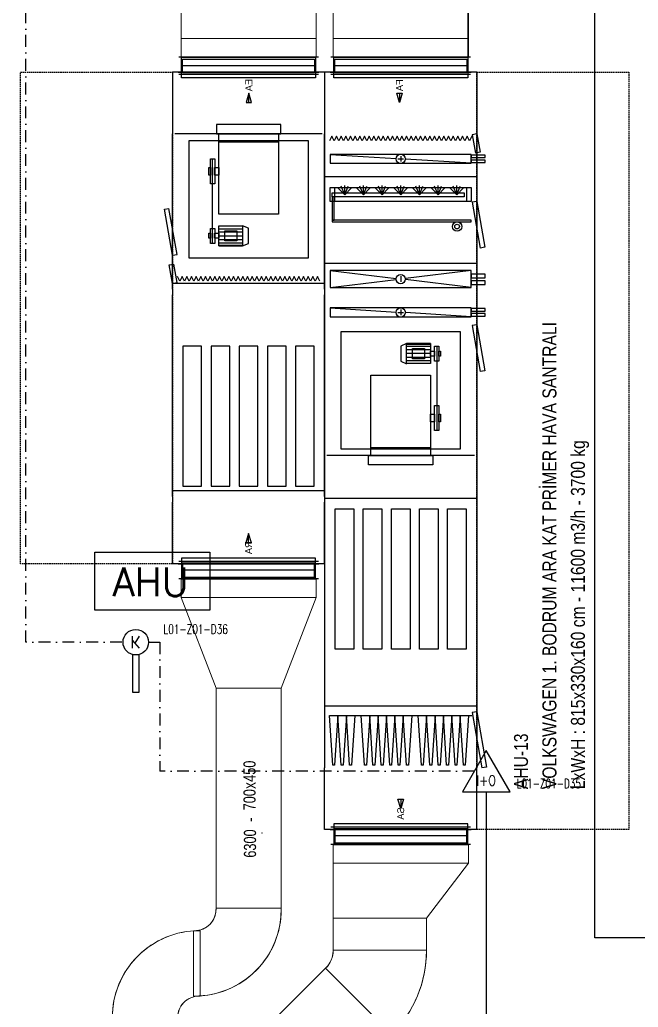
# Model space of a CAD drawing. Extents: x -3709 to 34975, y -230 to 8245.
# Drawn here: x 9879 to 10541, y 953 to 2010 of the extents above; entities that cross this region are included whole.
import ezdxf
from ezdxf.enums import TextEntityAlignment as Align

# ---------------------------------------------------------------- set-up
doc = ezdxf.new("R2010")
doc.units = 0
doc.linetypes.add('DASHDOT', pattern=[25.4, 12.7, -6.35, 0, -6.35])
doc.linetypes.add('DASHED', pattern=[0.75, 0.5, -0.25])
doc.layers.get('0').update_dxf_attribs({"color": 9, "lineweight": 9})
for name, color, linetype, lineweight in [('06D', 9, 'Continuous', 9), ('E-DEDEKTÖR NUMARALARI', 20, 'Continuous', 30), ('E-KABLO', 7, 'Continuous', 30), ('E-KABLO @ 1', 7, 'Continuous', 30), ('E-KANAL TİPİ DUMAN DEDEKTÖRÜ', 7, 'Continuous', 30), ('E-KOMBİNE DEDEKTÖR (ISI+OPTİK DUMAN)', 7, 'Continuous', 30), ('E-YANGIN', 7, 'Continuous', 30)]:
    doc.layers.add(name, color=color, linetype=linetype, lineweight=lineweight)
doc.styles.add('DEBI-BLOCK', font='arial.ttf', dxfattribs={"width": 0.8})
doc.styles.add('E-YAZI', font='txttw.shx')
doc.styles.add('LUCIDASANS', font='arial.ttf', dxfattribs={"width": 0.8})
doc.styles.add('ROMANS8', font='Txttw.shx')

# ---------------------------------------------------------------- blocks, each defined once
blk = doc.blocks.new('DEBI001')
at = {"extrusion": (-1, 0, 2e-16)}
blk.add_point((0, 0), dxfattribs=at)
at = {"style": 'DEBI-BLOCK', "width": 0.75, "flags": 8}
for tag, p in [('DEBI', (0.3, 0.2)), ('-', (1.277, 0.2))]:
    blk.add_attdef(tag, text='', height=1, dxfattribs=at).set_placement(p, align=Align.BOTTOM_RIGHT)
blk.add_attdef('KESITX', text='', height=1, dxfattribs=at).set_placement((3.614, 1.533), align=Align.TOP_RIGHT)
at = {"style": 'DEBI-BLOCK', "width": 0.8, "flags": 8}
blk.add_attdef('X', text='', height=1, dxfattribs=at).set_placement((3.918, 1.533), align=Align.TOP_CENTER)
at = {"style": 'DEBI-BLOCK', "width": 0.75, "flags": 8}
blk.add_attdef('KESITY', text='', height=1, dxfattribs=at).set_placement((4.213, 1.533), align=Align.TOP_LEFT)
at = {"style": 'DEBI-BLOCK', "width": 0.75, "flags": 9}
blk.add_attdef('ID', text='', height=0.3, dxfattribs=at).set_placement((0, 0), align=Align.MIDDLE)
blk = doc.blocks.new('p-1.mekanik_cihaz')
at = {"ltscale": 10}
for p, q in [((2655.5, -1862.3), (2800.5, -1862.3)), ((2655.5, -1882.3), (2655.5, -1862.3)), ((2655.5, -1862.3), (2800.5, -1862.3)), ((2800.5, -1882.3), (2800.5, -1862.3)), ((2818.4, -1882.3), (2818.4, -1862.3)), ((2818.4, -1862.3), (2963.4, -1862.3)), ((2818.5, -1862.3), (2963.5, -1862.3)), ((2963.4, -1882.3), (2963.4, -1862.3)), ((2655.5, -2440.9), (2655.5, -2460.9)), ((2800.4, -2440.9), (2800.4, -2460.9)), ((2655.5, -2460.9), (2800.4, -2460.9)), ((2818.5, -2725.3), (2818.5, -2745.3)), ((2963.4, -2725.3), (2963.4, -2745.3)), ((2818.5, -2745.3), (2963.4, -2745.3))]:
    blk.add_line(p, q, dxfattribs=at)
at = {"lineweight": -3}
for p, q in [((2802.7, -1882.3), (2653.1, -1882.3)), ((2799.7, -1891.6), (2656.1, -1891.6)), ((2965.7, -1882.3), (2816.1, -1882.3)), ((2962.7, -1891.6), (2819.1, -1891.6)), ((2646.4, -1898.3), (2646.4, -1904.4)), ((2809.4, -1898.3), (2646.4, -1898.3)), ((2802.7, -1900.8), (2653.1, -1900.8)), ((2809.4, -1898.3), (2809.4, -1904.4)), ((2972.4, -1898.3), (2809.4, -1898.3)), ((2809.4, -1898.3), (2809.4, -1904.4)), ((2965.7, -1900.8), (2816.1, -1900.8)), ((2972.4, -1898.3), (2972.4, -1904.4)), ((2646.4, -1904.4), (2646.4, -1964.4)), ((2809.4, -1904.4), (2809.4, -1964.4)), ((2809.4, -1904.4), (2809.4, -1964.4)), ((2972.4, -1904.4), (2972.4, -1964.4)), ((2646.4, -1964.4), (2646.4, -1964.4)), ((2646.4, -2104.4), (2646.4, -1964.4)), ((2806.9, -1964.4), (2648.9, -1964.4)), ((2809.4, -1964.4), (2809.4, -1984.4)), ((2809.4, -1964.4), (2809.4, -1964.4)), ((2809.4, -2104.4), (2809.4, -1964.4)), ((2972.4, -1964.4), (2967.5, -1965.2)), ((2967.5, -1965.2), (2970.9, -1984.9)), ((2972.4, -1964.4), (2972.4, -1984.4)), ((2972.4, -1964.4), (2975.9, -1984.1)), ((2696, -1972.7), (2759.8, -1972.7)), ((2817.1, -1966.9), (2814.7, -1971.9)), ((2819.7, -1971.9), (2817.1, -1966.9)), ((2822.1, -1966.9), (2819.7, -1971.9)), ((2824.7, -1971.9), (2822.1, -1966.9)), ((2827.1, -1966.9), (2824.7, -1971.9)), ((2829.7, -1971.9), (2827.1, -1966.9)), ((2832.1, -1966.9), (2829.7, -1971.9)), ((2834.7, -1971.9), (2832.1, -1966.9)), ((2837.1, -1966.9), (2834.7, -1971.9)), ((2839.7, -1971.9), (2837.1, -1966.9)), ((2842.1, -1966.9), (2839.7, -1971.9)), ((2844.7, -1971.9), (2842.1, -1966.9)), ((2847.1, -1966.9), (2844.7, -1971.9)), ((2849.7, -1971.9), (2847.1, -1966.9)), ((2852.1, -1966.9), (2849.7, -1971.9)), ((2854.7, -1971.9), (2852.1, -1966.9)), ((2857.1, -1966.9), (2854.7, -1971.9)), ((2859.7, -1971.9), (2857.1, -1966.9)), ((2862.1, -1966.9), (2859.7, -1971.9)), ((2864.7, -1971.9), (2862.1, -1966.9)), ((2867.1, -1966.9), (2864.7, -1971.9)), ((2869.7, -1971.9), (2867.1, -1966.9)), ((2872.1, -1966.9), (2869.7, -1971.9)), ((2874.7, -1971.9), (2872.1, -1966.9)), ((2877.1, -1966.9), (2874.7, -1971.9)), ((2879.7, -1971.9), (2877.1, -1966.9)), ((2882.1, -1966.9), (2879.7, -1971.9)), ((2884.7, -1971.9), (2882.1, -1966.9)), ((2887.1, -1966.9), (2884.7, -1971.9)), ((2889.7, -1971.9), (2887.1, -1966.9)), ((2892.1, -1966.9), (2889.7, -1971.9)), ((2894.7, -1971.9), (2892.1, -1966.9)), ((2897.1, -1966.9), (2894.7, -1971.9)), ((2899.7, -1971.9), (2897.1, -1966.9)), ((2902.1, -1966.9), (2899.7, -1971.9)), ((2904.7, -1971.9), (2902.1, -1966.9)), ((2907.1, -1966.9), (2904.7, -1971.9)), ((2909.7, -1971.9), (2907.1, -1966.9)), ((2912.1, -1966.9), (2909.7, -1971.9)), ((2914.7, -1971.9), (2912.1, -1966.9)), ((2917.1, -1966.9), (2914.7, -1971.9)), ((2919.7, -1971.9), (2917.1, -1966.9)), ((2922.1, -1966.9), (2919.7, -1971.9)), ((2924.7, -1971.9), (2922.1, -1966.9)), ((2927.1, -1966.9), (2924.7, -1971.9)), ((2929.7, -1971.9), (2927.1, -1966.9)), ((2932.1, -1966.9), (2929.7, -1971.9)), ((2934.7, -1971.9), (2932.1, -1966.9)), ((2937.1, -1966.9), (2934.7, -1971.9)), ((2939.7, -1971.9), (2937.1, -1966.9)), ((2942.1, -1966.9), (2939.7, -1971.9)), ((2944.7, -1971.9), (2942.1, -1966.9)), ((2947.1, -1966.9), (2944.7, -1971.9)), ((2949.7, -1971.9), (2947.1, -1966.9)), ((2952.1, -1966.9), (2949.7, -1971.9)), ((2954.7, -1971.9), (2952.1, -1966.9)), ((2957.1, -1966.9), (2954.7, -1971.9)), ((2959.7, -1971.9), (2957.1, -1966.9)), ((2962.1, -1966.9), (2959.7, -1971.9)), ((2964.7, -1971.9), (2962.1, -1966.9)), ((2967.1, -1966.9), (2964.7, -1971.9)), ((2809.4, -1984.4), (2809.4, -2004.4)), ((2815.5, -1986.4), (2885.9, -1990.8)), ((2975.9, -1984.1), (2970.9, -1984.9)), ((2972.4, -1984.4), (2972.4, -2004.4)), ((2689.3, -2080.5), (2689.3, -1991.7)), ((2887.9, -1991.1), (2893.9, -1991.1)), ((2890.9, -1988.1), (2890.9, -1994.1)), ((2966.3, -1995.7), (2895.9, -1991.4)), ((2809.4, -2004.4), (2809.4, -2010.5)), ((2972.4, -2004.4), (2972.4, -2010.5)), ((2972.4, -2010.5), (2809.4, -2010.5)), ((2809.4, -2010.5), (2809.4, -2016.6)), ((2809.4, -2016.6), (2809.4, -2096.6)), ((2830.9, -2029.6), (2830.9, -2019.6)), ((2850.9, -2029.6), (2850.9, -2019.6)), ((2870.9, -2029.6), (2870.9, -2019.6)), ((2890.9, -2029.6), (2890.9, -2019.6)), ((2910.9, -2029.6), (2910.9, -2019.6)), ((2930.9, -2029.6), (2930.9, -2019.6)), ((2950.9, -2029.6), (2950.9, -2019.6)), ((2972.4, -2010.5), (2972.4, -2016.6)), ((2972.4, -2016.6), (2972.4, -2096.6)), ((2830.9, -2029.6), (2823.8, -2022.5)), ((2830.9, -2029.6), (2827.1, -2020.4)), ((2830.9, -2029.6), (2834.7, -2020.4)), ((2830.9, -2029.6), (2838, -2022.5)), ((2850.9, -2029.6), (2843.8, -2022.5)), ((2850.9, -2029.6), (2847.1, -2020.4)), ((2850.9, -2029.6), (2854.7, -2020.4)), ((2850.9, -2029.6), (2858, -2022.5)), ((2870.9, -2029.6), (2863.8, -2022.5)), ((2870.9, -2029.6), (2867.1, -2020.4)), ((2870.9, -2029.6), (2874.7, -2020.4)), ((2870.9, -2029.6), (2878, -2022.5)), ((2890.9, -2029.6), (2883.8, -2022.5)), ((2890.9, -2029.6), (2887.1, -2020.4)), ((2890.9, -2029.6), (2894.7, -2020.4)), ((2890.9, -2029.6), (2898, -2022.5)), ((2910.9, -2029.6), (2903.8, -2022.5)), ((2910.9, -2029.6), (2907.1, -2020.4)), ((2910.9, -2029.6), (2914.7, -2020.4)), ((2910.9, -2029.6), (2918, -2022.5)), ((2930.9, -2029.6), (2923.8, -2022.5)), ((2930.9, -2029.6), (2927.1, -2020.4)), ((2930.9, -2029.6), (2934.7, -2020.4)), ((2930.9, -2029.6), (2938, -2022.5)), ((2950.9, -2029.6), (2943.8, -2022.5)), ((2950.9, -2029.6), (2947.1, -2020.4)), ((2950.9, -2029.6), (2954.7, -2020.4)), ((2950.9, -2029.6), (2958, -2022.5)), ((2972.4, -2036.6), (2967.5, -2037.5)), ((2967.5, -2037.5), (2976.1, -2086.7)), ((2972.4, -2036.6), (2981.1, -2085.8)), ((2637.7, -2045.1), (2642.6, -2044.3)), ((2646.4, -2094.4), (2637.7, -2045.1)), ((2651.3, -2093.5), (2642.6, -2044.3)), ((2696, -2065.9), (2721.5, -2065.9)), ((2696, -2069.4), (2721.5, -2069.4)), ((2696, -2073.5), (2721.5, -2073.5)), ((2696, -2077.6), (2721.5, -2077.6)), ((2696, -2081.1), (2721.5, -2081.1)), ((2646.4, -2094.4), (2651.3, -2093.5)), ((2696, -2083.4), (2721.5, -2083.4)), ((2696, -2084.3), (2721.5, -2084.3)), ((2981.1, -2085.8), (2976.1, -2086.7)), ((2642.9, -2104.7), (2647.8, -2103.9)), ((2651.3, -2123.6), (2647.8, -2103.9)), ((2809.4, -2096.6), (2809.4, -2102.7)), ((2809.4, -2102.7), (2972.4, -2102.7)), ((2809.4, -2102.7), (2809.4, -2108.8)), ((2972.4, -2096.6), (2972.4, -2102.7)), ((2972.4, -2102.7), (2972.4, -2108.8)), ((2646.4, -2124.4), (2642.9, -2104.7)), ((2646.4, -2124.4), (2646.4, -2104.4)), ((2809.4, -2124.4), (2809.4, -2104.4)), ((2809.4, -2108.8), (2809.4, -2148.8)), ((2815.5, -2110.8), (2885.9, -2119.2)), ((2966.3, -2110.8), (2895.9, -2119.2)), ((2972.4, -2108.8), (2972.4, -2148.8)), ((2646.4, -2124.4), (2651.3, -2123.6)), ((2809.4, -2124.4), (2646.4, -2124.4)), ((2646.4, -2130.5), (2646.4, -2124.4)), ((2654.1, -2121.9), (2651.7, -2116.9)), ((2656.7, -2116.9), (2654.1, -2121.9)), ((2659.1, -2121.9), (2656.7, -2116.9)), ((2661.7, -2116.9), (2659.1, -2121.9)), ((2664.1, -2121.9), (2661.7, -2116.9)), ((2666.7, -2116.9), (2664.1, -2121.9)), ((2669.1, -2121.9), (2666.7, -2116.9)), ((2671.7, -2116.9), (2669.1, -2121.9)), ((2674.1, -2121.9), (2671.7, -2116.9)), ((2676.7, -2116.9), (2674.1, -2121.9)), ((2679.1, -2121.9), (2676.7, -2116.9)), ((2681.7, -2116.9), (2679.1, -2121.9)), ((2684.1, -2121.9), (2681.7, -2116.9)), ((2686.7, -2116.9), (2684.1, -2121.9)), ((2689.1, -2121.9), (2686.7, -2116.9)), ((2691.7, -2116.9), (2689.1, -2121.9)), ((2694.1, -2121.9), (2691.7, -2116.9)), ((2696.7, -2116.9), (2694.1, -2121.9)), ((2699.1, -2121.9), (2696.7, -2116.9)), ((2701.7, -2116.9), (2699.1, -2121.9)), ((2704.1, -2121.9), (2701.7, -2116.9)), ((2706.7, -2116.9), (2704.1, -2121.9)), ((2709.1, -2121.9), (2706.7, -2116.9)), ((2711.7, -2116.9), (2709.1, -2121.9)), ((2714.1, -2121.9), (2711.7, -2116.9)), ((2716.7, -2116.9), (2714.1, -2121.9)), ((2719.1, -2121.9), (2716.7, -2116.9)), ((2721.7, -2116.9), (2719.1, -2121.9)), ((2724.1, -2121.9), (2721.7, -2116.9)), ((2726.7, -2116.9), (2724.1, -2121.9)), ((2729.1, -2121.9), (2726.7, -2116.9)), ((2731.7, -2116.9), (2729.1, -2121.9)), ((2734.1, -2121.9), (2731.7, -2116.9)), ((2736.7, -2116.9), (2734.1, -2121.9)), ((2739.1, -2121.9), (2736.7, -2116.9)), ((2741.7, -2116.9), (2739.1, -2121.9)), ((2744.1, -2121.9), (2741.7, -2116.9)), ((2746.7, -2116.9), (2744.1, -2121.9)), ((2749.1, -2121.9), (2746.7, -2116.9)), ((2751.7, -2116.9), (2749.1, -2121.9)), ((2754.1, -2121.9), (2751.7, -2116.9)), ((2756.7, -2116.9), (2754.1, -2121.9)), ((2759.1, -2121.9), (2756.7, -2116.9)), ((2761.7, -2116.9), (2759.1, -2121.9)), ((2764.1, -2121.9), (2761.7, -2116.9)), ((2766.7, -2116.9), (2764.1, -2121.9)), ((2769.1, -2121.9), (2766.7, -2116.9)), ((2771.7, -2116.9), (2769.1, -2121.9)), ((2774.1, -2121.9), (2771.7, -2116.9)), ((2776.7, -2116.9), (2774.1, -2121.9)), ((2779.1, -2121.9), (2776.7, -2116.9)), ((2781.7, -2116.9), (2779.1, -2121.9)), ((2784.1, -2121.9), (2781.7, -2116.9)), ((2786.7, -2116.9), (2784.1, -2121.9)), ((2789.1, -2121.9), (2786.7, -2116.9)), ((2791.7, -2116.9), (2789.1, -2121.9)), ((2794.1, -2121.9), (2791.7, -2116.9)), ((2796.7, -2116.9), (2794.1, -2121.9)), ((2799.1, -2121.9), (2796.7, -2116.9)), ((2801.7, -2116.9), (2799.1, -2121.9)), ((2804.1, -2121.9), (2801.7, -2116.9)), ((2809.4, -2130.5), (2809.4, -2124.4)), ((2815.5, -2128.8), (2885.9, -2120.4)), ((2890.9, -2116.8), (2890.9, -2122.8)), ((2966.3, -2128.8), (2895.9, -2120.4)), ((2646.4, -2130.5), (2646.4, -2136.6)), ((2809.4, -2130.5), (2809.4, -2136.6)), ((2646.4, -2186.6), (2646.4, -2136.6)), ((2809.4, -2186.6), (2809.4, -2136.6)), ((2809.4, -2148.8), (2809.4, -2168.8)), ((2815.5, -2150.8), (2885.9, -2155.2)), ((2887.9, -2155.5), (2893.9, -2155.5)), ((2890.9, -2152.5), (2890.9, -2158.5)), ((2966.3, -2160.1), (2895.9, -2155.8)), ((2972.4, -2148.8), (2972.4, -2168.8)), ((2809.4, -2168.8), (2809.4, -2308.8)), ((2972.4, -2168.8), (2967.5, -2169.6)), ((2967.5, -2169.6), (2976.1, -2218.9)), ((2972.4, -2168.8), (2972.4, -2308.8)), ((2972.4, -2168.8), (2981.1, -2218)), ((2646.4, -2346.6), (2646.4, -2186.6)), ((2809.4, -2346.6), (2809.4, -2186.6)), ((2922.8, -2188.9), (2897.3, -2188.9)), ((2922.8, -2189.8), (2897.3, -2189.8)), ((2922.8, -2192.1), (2897.3, -2192.1)), ((2922.8, -2195.6), (2897.3, -2195.6)), ((2929.5, -2192.7), (2929.5, -2281.5)), ((2922.8, -2199.7), (2897.3, -2199.7)), ((2922.8, -2203.8), (2897.3, -2203.8)), ((2922.8, -2207.3), (2897.3, -2207.3)), ((2981.1, -2218), (2976.1, -2218.9)), ((2922.8, -2300.5), (2859, -2300.5)), ((2809.4, -2308.8), (2809.4, -2348.8)), ((2969.9, -2308.8), (2811.9, -2308.8)), ((2972.4, -2308.8), (2972.4, -2348.8)), ((2809.4, -2346.6), (2646.4, -2346.6)), ((2646.4, -2352.7), (2646.4, -2346.6)), ((2809.4, -2352.7), (2809.4, -2346.6)), ((2646.4, -2352.7), (2646.4, -2358.8)), ((2809.4, -2348.8), (2809.4, -2354.9)), ((2809.4, -2352.7), (2809.4, -2358.8)), ((2972.4, -2354.9), (2809.4, -2354.9)), ((2809.4, -2354.9), (2809.4, -2361)), ((2972.4, -2348.8), (2972.4, -2354.9)), ((2972.4, -2354.9), (2972.4, -2361)), ((2646.4, -2418.8), (2646.4, -2358.8)), ((2809.4, -2418.8), (2809.4, -2358.8)), ((2809.4, -2361), (2809.4, -2521)), ((2972.4, -2361), (2972.4, -2521)), ((2646.4, -2424.9), (2646.4, -2418.8)), ((2809.4, -2424.9), (2809.4, -2418.8)), ((2809.4, -2424.9), (2646.4, -2424.9)), ((2802.7, -2422.4), (2653.1, -2422.4)), ((2799.7, -2431.6), (2656.1, -2431.6)), ((2802.7, -2440.9), (2653.1, -2440.9)), ((2809.4, -2521), (2809.4, -2571)), ((2972.4, -2521), (2972.4, -2571)), ((2809.4, -2571), (2809.4, -2577.1)), ((2972.4, -2577.1), (2809.4, -2577.1)), ((2809.4, -2577.1), (2809.4, -2583.2)), ((2972.4, -2571), (2972.4, -2577.1)), ((2972.4, -2577.1), (2972.4, -2583.2)), ((2809.4, -2583.2), (2809.4, -2643.2)), ((2814.7, -2587.2), (2845.1, -2587.2)), ((2845.1, -2587.2), (2906.1, -2587.2)), ((2906.1, -2587.2), (2967.1, -2587.2)), ((2972.4, -2583.2), (2967.5, -2584.1)), ((2967.5, -2584.1), (2977.9, -2643.2)), ((2972.4, -2583.2), (2972.4, -2643.2)), ((2972.4, -2583.2), (2982.8, -2642.3)), ((2809.4, -2703.2), (2809.4, -2643.2)), ((2972.4, -2703.2), (2972.4, -2643.2)), ((2982.8, -2642.3), (2977.9, -2643.2)), ((2809.4, -2709.3), (2809.4, -2703.2)), ((2965.7, -2706.8), (2816.1, -2706.8)), ((2972.4, -2709.3), (2972.4, -2703.2)), ((2972.4, -2709.3), (2809.4, -2709.3)), ((2962.7, -2716), (2819.1, -2716)), ((2965.7, -2725.3), (2816.1, -2725.3))]:
    blk.add_line(p, q, dxfattribs=at)
for p, q in [((2693, -2557.9), (2655.5, -2460.9)), ((2763, -2557.9), (2800.4, -2460.9)), ((2818.5, -2745.3), (2818.5, -2804.1)), ((2918.5, -2804.1), (2963.4, -2745.3))]:
    blk.add_line(p, q)
at = {"color": 6}
for points in [[(2365.9, -1265.6), (2769.5, -1265.6, -0.426168), (2818.5, -1314.6), (2818.5, -1529.8, 0.369205), (2655.5, -1720.4), (2655.5, -1898.3), (2646.4, -1898.3), (2646.4, -2424.9), (2656.2, -2424.9), (2656.2, -2440.9), (2655.5, -2440.9), (2655.5, -2460.9), (2693, -2557.9), (2693, -2793.6, -0.426364), (2670, -2817.6, 0.397575), (2581.9, -2910.6)], [(2651.9, -2911.6, -0.426364), (2674.9, -2887.6, 0.400651), (2763, -2793.6), (2763, -2557.9), (2800.4, -2460.9), (2800.4, -2440.9), (2799.7, -2440.9), (2799.7, -2424.9), (2809.4, -2424.9), (2809.4, -2709.3), (2819.2, -2709.3), (2819.2, -2725.3), (2818.5, -2725.3), (2818.5, -2838.4, -0.217873), (2810.4, -2857.8), (2701.7, -2966.4, 0.200951)], [(2881.1, -2928.5, 0.202992), (2918.5, -2838.4), (2918.5, -2804.1), (2963.4, -2745.3), (2963.4, -2725.3), (2962.7, -2725.3), (2962.7, -2709.3), (2972.4, -2709.3), (2972.4, -1898.3), (2962.7, -1898.3), (2963.5, -1314.6, 0.415723), (2770.5, -1120.6), (2365.9, -1120.6)]]:
    blk.add_lwpolyline(points, format="xyb", dxfattribs=at)
at = {"ltscale": 10}
for points in [[(2818.5, -1862.3), (2818.5, -1314.6), (2963.5, -1314.6), (2963.5, -1862.3)], [(2800.5, -1862.3), (2800.5, -1720.9), (2655.5, -1720.9), (2655.5, -1862.3)]]:
    blk.add_lwpolyline(points, close=True, dxfattribs=at)
at = {"lineweight": -3}
for points in [[(2799.7, -1882.3), (2799.7, -1900.8), (2656.2, -1900.8), (2656.2, -1882.3), (2799.7, -1882.3)], [(2798.7, -1884.2), (2798.7, -1899), (2657.2, -1899), (2657.2, -1884.2), (2798.7, -1884.2)], [(2962.7, -1882.3), (2962.7, -1900.8), (2819.2, -1900.8), (2819.2, -1882.3), (2962.7, -1882.3)], [(2961.7, -1884.2), (2961.7, -1899), (2820.2, -1899), (2820.2, -1884.2), (2961.7, -1884.2)], [(2803.3, -1898.3), (2803.3, -1898.3), (2652.5, -1898.3), (2652.5, -1898.3), (2803.3, -1898.3)], [(2803.3, -1898.3), (2803.3, -1898.3), (2652.5, -1898.3), (2652.5, -1898.3), (2803.3, -1898.3)], [(2799.7, -1898.3), (2799.7, -1904.4), (2656.2, -1904.4), (2656.2, -1898.3), (2799.7, -1898.3)], [(2966.3, -1898.3), (2966.3, -1898.3), (2815.5, -1898.3), (2815.5, -1898.3), (2966.3, -1898.3)], [(2966.3, -1898.3), (2966.3, -1898.3), (2815.5, -1898.3), (2815.5, -1898.3), (2966.3, -1898.3)], [(2962.7, -1898.3), (2962.7, -1904.4), (2819.2, -1904.4), (2819.2, -1898.3), (2962.7, -1898.3)], [(2762.3, -1964.4), (2762.3, -1954.4), (2693.5, -1954.4), (2693.5, -1964.4), (2762.3, -1964.4)], [(2696, -2050.5), (2696, -1964.4), (2759.8, -1964.4), (2759.8, -2050.5), (2696, -2050.5)], [(2664.1, -2097.4), (2664.1, -1971.4), (2791.7, -1971.4), (2791.7, -2097.4), (2664.1, -2097.4)], [(2815.5, -1986.4), (2815.5, -1995.7), (2966.3, -1995.7), (2966.3, -1986.4), (2815.5, -1986.4)], [(2966.3, -1987.1), (2966.3, -1989.8), (2981.4, -1989.8), (2981.4, -1987.1), (2966.3, -1987.1)], [(2687.1, -2018), (2687.1, -1991.1), (2691.6, -1991.1), (2691.6, -2018), (2687.1, -2018)], [(2966.3, -1992.4), (2966.3, -1995.1), (2981.4, -1995.1), (2981.4, -1992.4), (2966.3, -1992.4)], [(2685.2, -2008.6), (2685.2, -2000.5), (2687.1, -2000.5), (2687.1, -2008.6), (2685.2, -2008.6)], [(2691.5, -2008.6), (2691.5, -2000.5), (2696, -2000.5), (2696, -2008.6), (2691.5, -2008.6)], [(2966.3, -2021.6), (2966.3, -2036.6), (2815.5, -2036.6), (2815.5, -2021.6), (2966.3, -2021.6)], [(2958.8, -2027.6), (2958.8, -2031.6), (2817.5, -2031.6), (2817.5, -2027.6), (2958.8, -2027.6)], [(2961.3, -2021.6), (2961.3, -2036.6), (2820.5, -2036.6), (2820.5, -2021.6), (2961.3, -2021.6)], [(2817.5, -2031.6), (2817.5, -2056.6), (2819.5, -2056.6), (2819.5, -2031.6), (2817.5, -2031.6)], [(2817.5, -2056.6), (2817.5, -2058.6), (2966.3, -2058.6), (2966.3, -2056.6), (2817.5, -2056.6)], [(2685.2, -2076.2), (2685.2, -2070.8), (2687.1, -2070.8), (2687.1, -2076.2), (2685.2, -2076.2)], [(2687.1, -2081.6), (2687.1, -2065.5), (2691.6, -2065.5), (2691.6, -2081.6), (2687.1, -2081.6)], [(2691.5, -2076.2), (2691.5, -2070.8), (2696, -2070.8), (2696, -2076.2), (2691.5, -2076.2)], [(2696, -2084.3), (2696, -2062.8), (2721.5, -2062.8), (2721.5, -2084.3), (2696, -2084.3)], [(2702.4, -2078.9), (2702.4, -2068.1), (2715.2, -2068.1), (2715.2, -2078.9), (2702.4, -2078.9)], [(2815.5, -2110.8), (2815.5, -2128.8), (2966.3, -2128.8), (2966.3, -2110.8), (2815.5, -2110.8)], [(2966.3, -2114.4), (2966.3, -2118.4), (2981.4, -2118.4), (2981.4, -2114.4), (2966.3, -2114.4)], [(2966.3, -2121.6), (2966.3, -2125.6), (2981.4, -2125.6), (2981.4, -2121.6), (2966.3, -2121.6)], [(2815.5, -2150.8), (2815.5, -2160.1), (2966.3, -2160.1), (2966.3, -2150.8), (2815.5, -2150.8)], [(2966.3, -2151.5), (2966.3, -2154.2), (2981.4, -2154.2), (2981.4, -2151.5), (2966.3, -2151.5)], [(2966.3, -2156.8), (2966.3, -2159.5), (2981.4, -2159.5), (2981.4, -2156.8), (2966.3, -2156.8)], [(2954.7, -2175.8), (2954.7, -2301.8), (2827.1, -2301.8), (2827.1, -2175.8), (2954.7, -2175.8)], [(2677.6, -2341.6), (2677.6, -2191.6), (2657.6, -2191.6), (2657.6, -2341.6), (2677.6, -2341.6)], [(2707.7, -2341.6), (2707.7, -2191.6), (2687.7, -2191.6), (2687.7, -2341.6), (2707.7, -2341.6)], [(2737.9, -2341.6), (2737.9, -2191.6), (2717.9, -2191.6), (2717.9, -2341.6), (2737.9, -2341.6)], [(2768.1, -2341.6), (2768.1, -2191.6), (2748.1, -2191.6), (2748.1, -2341.6), (2768.1, -2341.6)], [(2798.2, -2341.6), (2798.2, -2191.6), (2778.2, -2191.6), (2778.2, -2341.6), (2798.2, -2341.6)], [(2922.8, -2188.9), (2922.8, -2210.4), (2897.3, -2210.4), (2897.3, -2188.9), (2922.8, -2188.9)], [(2916.4, -2194.3), (2916.4, -2205.1), (2903.6, -2205.1), (2903.6, -2194.3), (2916.4, -2194.3)], [(2927.3, -2197), (2927.3, -2202.4), (2922.8, -2202.4), (2922.8, -2197), (2927.3, -2197)], [(2931.7, -2191.6), (2931.7, -2207.7), (2927.2, -2207.7), (2927.2, -2191.6), (2931.7, -2191.6)], [(2933.6, -2197), (2933.6, -2202.4), (2931.7, -2202.4), (2931.7, -2197), (2933.6, -2197)], [(2922.8, -2222.7), (2922.8, -2308.8), (2859, -2308.8), (2859, -2222.7), (2922.8, -2222.7)], [(2931.7, -2255.2), (2931.7, -2282.1), (2927.2, -2282.1), (2927.2, -2255.2), (2931.7, -2255.2)], [(2927.3, -2264.6), (2927.3, -2272.7), (2922.8, -2272.7), (2922.8, -2264.6), (2927.3, -2264.6)], [(2933.6, -2264.6), (2933.6, -2272.7), (2931.7, -2272.7), (2931.7, -2264.6), (2933.6, -2264.6)], [(2925.3, -2308.8), (2925.3, -2318.8), (2856.5, -2318.8), (2856.5, -2308.8), (2925.3, -2308.8)], [(2840.6, -2366), (2840.6, -2516), (2820.6, -2516), (2820.6, -2366), (2840.6, -2366)], [(2870.7, -2366), (2870.7, -2516), (2850.7, -2516), (2850.7, -2366), (2870.7, -2366)], [(2900.9, -2366), (2900.9, -2516), (2880.9, -2516), (2880.9, -2366), (2900.9, -2366)], [(2931.1, -2366), (2931.1, -2516), (2911.1, -2516), (2911.1, -2366), (2931.1, -2366)], [(2961.2, -2366), (2961.2, -2516), (2941.2, -2516), (2941.2, -2366), (2961.2, -2366)], [(2799.7, -2424.9), (2799.7, -2418.8), (2656.2, -2418.8), (2656.2, -2424.9), (2799.7, -2424.9)], [(2803.3, -2424.9), (2803.3, -2424.9), (2652.5, -2424.9), (2652.5, -2424.9), (2803.3, -2424.9)], [(2799.7, -2440.9), (2799.7, -2422.4), (2656.2, -2422.4), (2656.2, -2440.9), (2799.7, -2440.9)], [(2798.7, -2439), (2798.7, -2424.2), (2657.2, -2424.2), (2657.2, -2439), (2798.7, -2439)], [(2962.7, -2709.3), (2962.7, -2703.2), (2819.2, -2703.2), (2819.2, -2709.3), (2962.7, -2709.3)], [(2962.7, -2725.3), (2962.7, -2706.8), (2819.2, -2706.8), (2819.2, -2725.3), (2962.7, -2725.3)], [(2966.3, -2709.3), (2966.3, -2709.3), (2815.5, -2709.3), (2815.5, -2709.3), (2966.3, -2709.3)], [(2961.7, -2723.4), (2961.7, -2708.6), (2820.2, -2708.6), (2820.2, -2723.4), (2961.7, -2723.4)]]:
    blk.add_lwpolyline(points, close=True, dxfattribs=at)
at = {"linetype": 'DASHED', "lineweight": -3, "ltscale": 3}
for points in [[(2646.4, -1898.3), (2646.4, -2424.9), (2483.4, -2424.9), (2483.4, -1898.3)], [(3135.4, -1898.3), (3135.4, -2709.3), (2972.4, -2709.3), (2972.4, -1898.3)]]:
    blk.add_lwpolyline(points, close=True, dxfattribs=at)
for points in [[(2646.4, -1898.3), (2646.4, -2424.9), (2809.4, -2424.9), (2809.4, -1898.3)], [(2809.4, -1898.3), (2809.4, -2709.3), (2972.4, -2709.3), (2972.4, -1898.3)], [(2693, -2793.6), (2693, -2557.9), (2763, -2557.9), (2763, -2793.6)], [(2818.5, -2838.4), (2818.5, -2804.1), (2918.5, -2804.1), (2918.5, -2838.4)], [(2669, -2817.6), (2669, -2817.6), (2669, -2887.6), (2669, -2887.6)], [(2772.5, -3037.1), (2881.1, -2928.5), (2810.4, -2857.8), (2701.7, -2966.4)]]:
    blk.add_lwpolyline(points, close=True)
at = {"lineweight": -3}
for points in [[(2728.2, -1930.8), (2728.2, -1920.8), (2725.2, -1930.8), (2731.2, -1930.8), (2728.2, -1920.8)], [(2889.6, -1920.8), (2889.6, -1930.8), (2886.6, -1920.8), (2892.6, -1920.8), (2889.6, -1930.8)], [(2721.5, -2084.3), (2727.9, -2081.6), (2727.9, -2065.4), (2721.5, -2062.7)], [(2897.3, -2188.9), (2890.9, -2191.6), (2890.9, -2207.8), (2897.3, -2210.5)], [(2727.9, -2402.4), (2727.9, -2392.4), (2724.9, -2402.4), (2730.9, -2402.4), (2727.9, -2392.4)], [(2841.7, -2587.2), (2838.1, -2640.5), (2836.1, -2640.5), (2832.7, -2587.2), (2829.1, -2640.5), (2827.1, -2640.5), (2823.7, -2587.2), (2820.1, -2640.5), (2818.1, -2640.5), (2814.7, -2587.2)], [(2902.7, -2587.2), (2899.1, -2640.5), (2897.1, -2640.5), (2893.7, -2587.2), (2890.1, -2640.5), (2888.1, -2640.5), (2884.7, -2587.2), (2881.1, -2640.5), (2879.1, -2640.5), (2875.7, -2587.2), (2872.1, -2640.5), (2870.1, -2640.5), (2866.7, -2587.2), (2863.1, -2640.5), (2861.1, -2640.5), (2857.7, -2587.2), (2854.1, -2640.5), (2852.1, -2640.5), (2848.7, -2587.2)], [(2963.7, -2587.2), (2960.1, -2640.5), (2958.1, -2640.5), (2954.7, -2587.2), (2951.1, -2640.5), (2949.1, -2640.5), (2945.7, -2587.2), (2942.1, -2640.5), (2940.1, -2640.5), (2936.7, -2587.2), (2933.1, -2640.5), (2931.1, -2640.5), (2927.7, -2587.2), (2924.1, -2640.5), (2922.1, -2640.5), (2918.7, -2587.2), (2915.1, -2640.5), (2913.1, -2640.5), (2909.7, -2587.2)], [(2890.9, -2676.8), (2890.9, -2686.8), (2887.9, -2676.8), (2893.9, -2676.8), (2890.9, -2686.8)]]:
    blk.add_lwpolyline(points, dxfattribs=at)
for points in [[(2669, -2817.6), (2670, -2817.6, 0.414214), (2693, -2794.6), (2693, -2793.6), (2763, -2793.6), (2763, -2794.6, -0.414214), (2670, -2887.6), (2669, -2887.6)], [(2651.9, -2911.6), (2651.9, -2910.6, -0.414214), (2674.9, -2887.6), (2675.9, -2887.6), (2675.9, -2817.6), (2674.9, -2817.6, 0.414214), (2581.9, -2910.6), (2581.9, -2911.6)], [(2818.5, -2838.4), (2818.5, -2839.4, -0.198912), (2811.1, -2857), (2810.4, -2857.8), (2881.1, -2928.5), (2881.8, -2927.8, 0.198912), (2918.5, -2839.4), (2918.5, -2838.4)]]:
    blk.add_lwpolyline(points, format="xyb", close=True)
for centre, radius in [((2890.9, -1991.1), 5), ((2951.3, -2063.6), 5), ((2951.3, -2063.6), 2.5), ((2890.9, -2119.8), 5), ((2890.9, -2155.5), 5)]:
    blk.add_circle(centre, radius, dxfattribs=at)
ref = blk.add_blockref('DEBI001', (2742.4, -2713), dxfattribs=dict(xscale=13, yscale=13, zscale=13, rotation=90))
ref.add_attrib('-', '-', dxfattribs={"height": 13, "rotation": 90, "style": 'DEBI-BLOCK', "width": 0.75, "flags": 8}).set_placement((2739.8, -2696.4), align=Align.BOTTOM_RIGHT)
ref.add_attrib('KESITY', '450', dxfattribs={"height": 13, "rotation": 90, "style": 'DEBI-BLOCK', "width": 0.75, "flags": 8}).set_placement((2722.4, -2658.2), align=Align.TOP_LEFT)
ref.add_attrib('X', 'x', dxfattribs={"height": 13, "rotation": 90, "style": 'DEBI-BLOCK', "width": 0.8, "flags": 8}).set_placement((2722.4, -2662.1), align=Align.TOP_CENTER)
ref.add_attrib('DEBI', '6300', dxfattribs={"height": 13, "rotation": 90, "style": 'DEBI-BLOCK', "width": 0.75, "flags": 8}).set_placement((2739.8, -2709.1), align=Align.BOTTOM_RIGHT)
ref.add_attrib('KESITX', '700', dxfattribs={"height": 13, "rotation": 90, "style": 'DEBI-BLOCK', "width": 0.75, "flags": 8}).set_placement((2722.4, -2666), align=Align.TOP_RIGHT)
at = {"lineweight": -3, "text_generation_flag": 4}
for s, p in [('EA', (2731.9, -1905.5)), ('FA', (2893.3, -1905.9)), ('RA', (2731.6, -2400.6)), ('SA', (2894.6, -2685.5))]:
    blk.add_text(s, height=7.4, rotation=270, dxfattribs=at).set_placement(p)
at = {"style": 'LUCIDASANS', "width": 0.8}
for s, p in [('VOLKSWAGEN 1. BODRUM ARA KAT PRİMER HAVA SANTRALI', (3057.8, -2666)), ('LxWxH : 815x330x160 cm - 11600 m3/h - 3700 kg', (3088.3, -2666)), ('AHU-13', (3027.3, -2666))]:
    blk.add_text(s, height=15, rotation=90, dxfattribs=at).set_placement(p)
blk = doc.blocks.new('100_KOMBİNE DEDEKTÖR (ISI+OPTİK DUMAN) 085')
at = {"layer": 'E-KOMBİNE DEDEKTÖR (ISI+OPTİK DUMAN)', "color": 4}
blk.add_lwpolyline([(2.55, 0), (0, 4.42), (-2.55, 0)], close=True, dxfattribs=at)
at = {"layer": 'E-KOMBİNE DEDEKTÖR (ISI+OPTİK DUMAN)', "color": 3, "style": 'E-YAZI', "width": 0.8}
blk.add_text('I+O', height=1.102, dxfattribs=at).set_placement((-0.02, 1.22), align=Align.MIDDLE)
blk = doc.blocks.new('KANAL TİPİ DUMAN DEDEKTÖRÜ')
at = {"layer": 'E-KANAL TİPİ DUMAN DEDEKTÖRÜ', "color": 4}
for p, q in [((0, 0.473), (0, 0)), ((0.085, 0), (0.085, 0.473)), ((0, 0), (0.085, 0))]:
    blk.add_line(p, q, dxfattribs=at)
blk.add_circle((0.043, 0.628), 0.161, dxfattribs=at)
at = {"layer": 'E-KANAL TİPİ DUMAN DEDEKTÖRÜ', "color": 3, "style": 'ROMANS8', "text_generation_flag": 4}
blk.add_text('K', height=0.15, rotation=359.907, dxfattribs=at).set_placement((0.043, 0.628), align=Align.MIDDLE)
blk = doc.blocks.new('E-AHU KLIMA SANTRALI')
at = {"layer": 'E-YANGIN', "color": 2}
blk.add_lwpolyline([(-68.5, 0), (-68.5, 69), (68.5, 69), (68.5, 0)], close=True, dxfattribs=at)
at = {"layer": 'E-YANGIN', "color": 2, "style": 'E-YAZI'}
blk.add_text('AHU', height=34, dxfattribs=at).set_placement((-47.3, 16.4))

msp = doc.modelspace()

# ---------------------------------------------------------------- linework, layer by layer
at = {"layer": 'E-DEDEKTÖR NUMARALARI', "color": 1}
msp.add_line((10378.5, 1183.51), (10378.5, 771), dxfattribs=at)
at = {"layer": 'E-KABLO', "color": 5, "linetype": 'Continuous'}
for p, q in [((10494.59, 1027.27), (10494.59, 3427.68)), ((10571.36, 1027.27), (10494.59, 1027.27))]:
    msp.add_line(p, q, dxfattribs=at)
at = {"layer": 'E-KABLO', "color": 6, "linetype": 'DASHDOT'}
for p, q in [((9885.23, 1343.83), (9885.23, 2105.59)), ((9988.02, 1343.83), (9885.23, 1343.83)), ((10016.5, 1343.83), (10028.71, 1343.83)), ((10028.71, 1343.83), (10028.71, 1205.59)), ((10365.76, 1205.59), (10028.71, 1205.59))]:
    msp.add_line(p, q, dxfattribs=at)

# ---------------------------------------------------------------- block references
at = {"layer": '06D'}
msp.add_blockref('p-1.mekanik_cihaz', (7395.84, 3852.5), dxfattribs=at)
at = {"layer": 'E-KABLO', "color": 1, "xscale": 0.8999999999999999, "yscale": 0.8999999999999999, "zscale": 0.8999999999999999}
msp.add_blockref('E-AHU KLIMA SANTRALI', (10020.75, 1378.3), dxfattribs=at)
at = {"layer": 'E-KABLO @ 1', "color": 6, "linetype": 'DASHDOT', "xscale": 85.00000000000004, "yscale": 85.00000000000004, "zscale": 85.00000000000004}
msp.add_blockref('KANAL TİPİ DUMAN DEDEKTÖRÜ', (9999.22, 1290.46), dxfattribs=at)
at = {"layer": 'E-KOMBİNE DEDEKTÖR (ISI+OPTİK DUMAN)', "xscale": 10, "yscale": 10, "zscale": 10}
msp.add_blockref('100_KOMBİNE DEDEKTÖR (ISI+OPTİK DUMAN) 085', (10378.5, 1183.51), dxfattribs=at)

# ---------------------------------------------------------------- texts
at = {"layer": 'E-DEDEKTÖR NUMARALARI', "style": 'E-YAZI', "width": 0.7}
for s, p in [('L01-Z01-D36', (10032.55, 1352.8)), ('L01-Z01-D35', (10410.93, 1187.39))]:
    msp.add_text(s, height=10, dxfattribs=at).set_placement(p)

doc.saveas('drawing.dxf')
